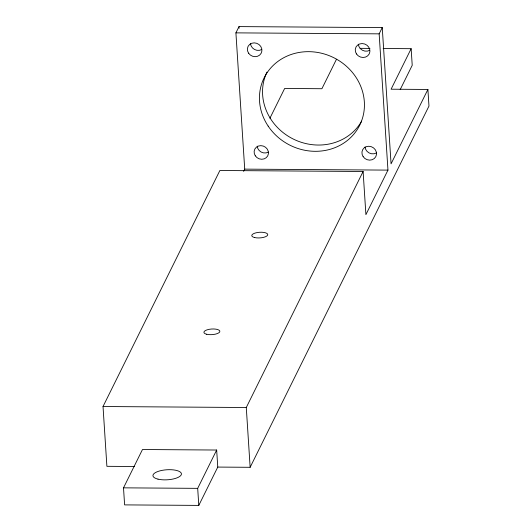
<?xml version="1.0" encoding="UTF-8"?>
<svg xmlns="http://www.w3.org/2000/svg" width="532" height="532" viewBox="0 0 532 532"><rect width="100%" height="100%" fill="white"/><g stroke="black" fill="none" stroke-linecap="round" stroke-linejoin="round"><path stroke-width="0.8" d="M243.616 171.357L244.72 169.129L235.909 32.864L239.008 26.6L382.249 27.591L391.06 163.849L427.901 89.456L391.087 89.203L411.143 48.691L383.14 48.498M134.616 466.504L106.892 466.311L103.028 406.521L219.876 170.499L363.11 171.484L365.903 214.655L387.961 170.114L379.15 33.849L382.249 27.591M269.917 118.224L284.653 88.465L321.9 88.724L336.483 59.258M123.51 487.844L142.483 449.52L216.664 450.032L217.768 467.076L198.795 505.4L124.608 504.888L123.51 487.844L197.691 488.349L216.664 450.032M400.184 89.615L412.22 65.303L411.143 48.691M217.768 467.076L250.146 467.302L246.283 407.512L363.11 171.484M250.146 467.302L428.972 106.074L427.901 89.456M235.909 32.864L379.15 33.849M360.078 48.339L369.959 48.405M244.72 169.129L387.961 170.114M103.028 406.521L246.283 407.512M239.008 26.6L239.114 28.249M197.691 488.349L198.795 505.4M361.647 121.143A53.346 48.931 26.3 0 1 292.394 138.599A53.346 48.931 26.3 0 1 266.958 72.126M261.764 49.523A7.395 6.783 26.3 0 1 250.479 43.471M369.747 50.301A7.455 6.836 26.3 0 1 358.368 44.196M376.363 152.97A7.428 6.816 26.3 0 1 365.032 146.885M268.347 152.119A7.295 6.69 26.3 0 1 257.222 146.147M206.715 334.269A8.007 2.82 -3.7 0 0 219.743 331.875A8.007 2.82 -3.7 0 0 209.169 329.321A8.007 2.82 -3.7 0 0 206.715 334.269M254.589 237.545A8.027 2.826 -3.7 0 0 267.643 235.151A8.027 2.826 -3.7 0 0 257.049 232.584A8.027 2.826 -3.7 0 0 254.589 237.545M268.161 126.091A53.346 48.931 26.3 0 0 358.934 126.716A53.346 48.931 26.3 0 0 308.713 51.664A53.346 48.931 26.3 0 0 268.161 126.091M248.577 53.187A7.395 6.783 26.3 0 0 261.159 53.273A7.395 6.783 26.3 0 0 254.196 42.866A7.395 6.783 26.3 0 0 248.577 53.187M356.467 53.958A7.455 6.836 26.3 0 0 369.155 54.045A7.455 6.836 26.3 0 0 362.132 43.558A7.455 6.836 26.3 0 0 356.467 53.958M363.13 156.627A7.428 6.816 26.3 0 0 375.772 156.714A7.428 6.816 26.3 0 0 368.776 146.26A7.428 6.816 26.3 0 0 363.13 156.627M255.3 155.823A7.295 6.69 26.3 0 0 267.709 155.909A7.295 6.69 26.3 0 0 260.846 145.648A7.295 6.69 26.3 0 0 255.3 155.823M157.997 479.139A14.278 5.021 -3.7 0 0 181.219 474.87A14.278 5.021 -3.7 0 0 162.366 470.315A14.278 5.021 -3.7 0 0 157.997 479.139"/></g></svg>
